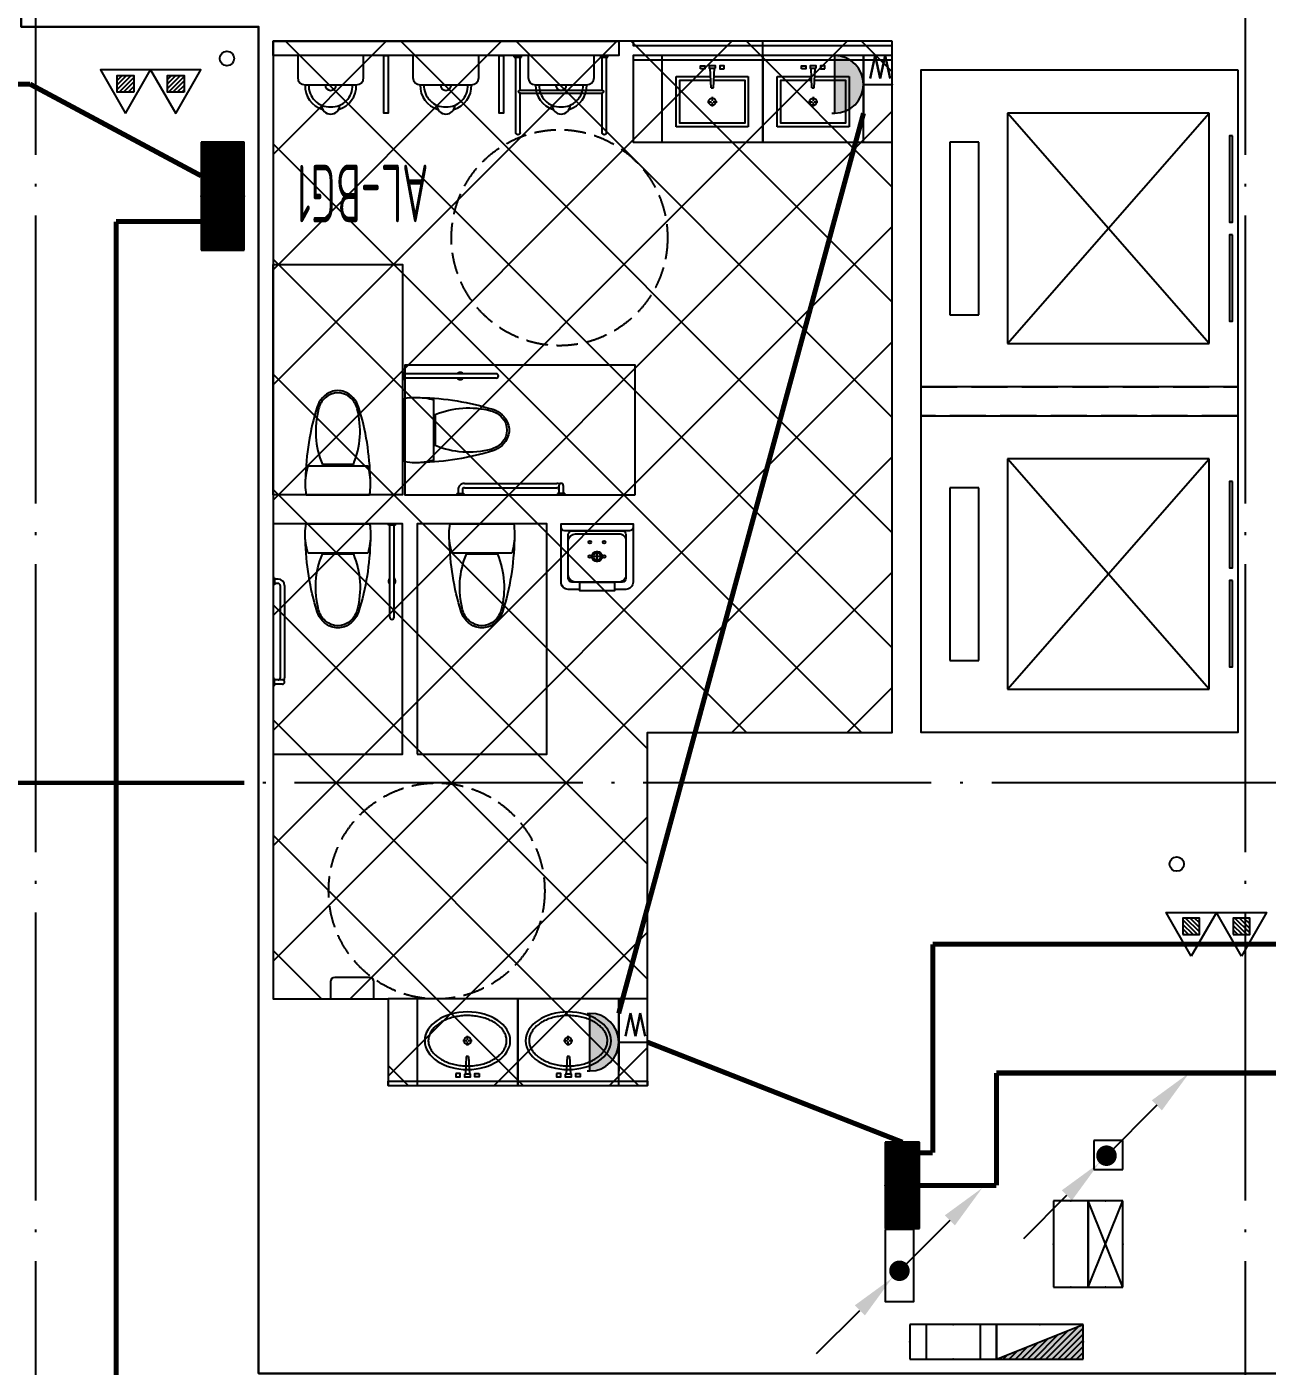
# Model space of a CAD drawing. Extents: x -292644 to 263613, y -713695 to 491457.
# Drawn here: x 120097 to 128710, y 12750 to 22050 of the extents above; entities that cross this region are included whole.
import ezdxf
from ezdxf.enums import TextEntityAlignment as Align
from ezdxf.xclip import XClip

# ---------------------------------------------------------------- set-up
doc = ezdxf.new("R2010")
doc.units = 0
doc.header["$LTSCALE"] = 1000
doc.header["$MEASUREMENT"] = 0
for name, pattern in [('104-10 轴网$0$DOTE', [2.4200000000000004, 2, -0.2, 0.02, -0.2]), ('X-104 8#10#平面_t3$0$109-34 轴网$0$L1$0$$AUDIT_BAD_LTYPE1', [0]), ('X-104 8#10#平面_t3$0$DASH', [0.35, 0.25, -0.1])]:
    doc.linetypes.add(name, pattern=pattern)
doc.layers.get('0').update_dxf_attribs({"linetype": 'CONTINUOUS'})
for name, color, linetype in [('104-10 轴网$0$A_AXIS-轴线', 36, '104-10 轴网$0$DOTE'), ('DIM-箱柜', 3, 'CONTINUOUS'), ('EQUIP-插座', 3, 'CONTINUOUS'), ('EQUIP-箱柜', 3, 'CONTINUOUS'), ('LWIRE', 4, 'CONTINUOUS'), ('WIRE-照明', 1, 'CONTINUOUS'), ('X-104 8#10#平面_t3$0$A-E_电梯', 171, 'CONTINUOUS'), ('X-104 8#10#平面_t3$0$A-I_卫-洁具', 241, 'CONTINUOUS'), ('X-104 8#10#平面_t3$0$A-O_分水线', 127, 'CONTINUOUS'), ('X-104 8#10#平面_t3$0$A-SUR_看线', 231, 'CONTINUOUS'), ('X-104 8#10#平面_t3$0$A-TECH_结构', 21, 'CONTINUOUS'), ('X-104 8#10#平面_t3$0$水-消火栓', 41, 'CONTINUOUS')]:
    doc.layers.add(name, color=color, linetype=linetype)
doc.layers.add('X-104 8#10#平面_t3$0$000套内', color=226, linetype='CONTINUOUS', lineweight=30, plot=False)
doc.layers.add('X-104 8#10#平面_t3$0$04-不打印_辅助线', color=165, linetype='CONTINUOUS', plot=False)
doc.layers.get('X-104 8#10#平面_t3$0$A-O_分水线').off()
doc.styles.add('_TCH_LABEL', font='COMPLEX', dxfattribs={"bigfont": 'GBCBIG'})
doc.styles.add('_TEL_DIM', font='SIMPLEX', dxfattribs={"width": 0.8, "height": 3.5, "bigfont": 'HZTXT'})
doc.styles.get("Standard").update_dxf_attribs({"font": 'gbenor.shx', "bigfont": 'gbcbig.shx'})

# ---------------------------------------------------------------- blocks, each defined once
blk = doc.blocks.new('104-10 轴网')
at = {"layer": '104-10 轴网$0$A_AXIS-轴线', "linetype": '104-10 轴网$0$DOTE'}
for p, q in [((128829.5977508623, 40099.99999999988), (128829.5977508621, -6500.000000000186)), ((137229.5977508624, 40099.99999999987), (137229.5977508621, -6500.000000000186)), ((168929.5977508623, 16799.99999999987), (113929.5977508621, 16799.99999999982))]:
    blk.add_line(p, q, dxfattribs=at)
blk = doc.blocks.new('X-104 8#10#平面_t3$0$meae')
for p, q in [((-215.039999999979, 0), (-243.7679999999818, 0)), ((-210, 5.039999999979045), (-210, 32.76000000000931)), ((-176.7359999999753, 0), (-204.9599999999627, 0)), ((-99.54815868195146, 8), (21.68149024352897, 14.3899337600451)), ((-99.54815868195146, -7.999999999941792), (-99.54815868195146, 8)), ((21.68149024352897, -14.3899337601033), (21.68149024352897, 14.3899337600451)), ((-210, -32.25599999999395), (-210, -5.039999999979045)), ((-99.54815868195146, -8.000000000058208), (21.68149024352897, -14.3899337601033))]:
    blk.add_line(p, q)
at = {"const_width": 0.8399999999999999}
blk.add_lwpolyline([(-209.5800000000163, -0.1400000000139698, -0.9999999999999999), (-210.4199999999837, -0.1400000000139698, -0.9999999999999999)], format="xyb", close=True, dxfattribs=at)
for points in [[(17.19145484233741, 81.35012003820157), (40, 81.35012003820157), (39.99999999994179, 51.35012003820157), (17.1914548422792, 51.35012003820157)], [(21.68149024352897, 21.35012003820157), (40, 21.35012003820157), (40, -21.35012003820157), (21.68149024352897, -21.35012003820157)], [(17.19145484233741, -81.35012003820157), (40, -81.35012003820157), (39.99999999994179, -51.35012003820157), (17.1914548422792, -51.35012003820157)]]:
    blk.add_lwpolyline(points, close=True)
blk.add_circle((-210, 0), 25.2)
blk.add_ellipse((-210, 0), major_axis=(0, -296.8388870928175), ratio=0.6737661697857759)
at = {"color": 8}
blk.add_open_spline([(-210, -271.838887092832), (-201.6286662275088, -271.838887092832), (-193.2556980797672, -270.8834744876949), (-176.5567826171755, -267.0318226981908), (-168.2292954665609, -264.1331208487391), (-151.7464247078751, -256.3412992825033), (-143.592075161112, -251.4461166422116), (-127.6688291439204, -239.6628589069005), (-119.9016611408442, -232.7743547918508), (-105.0053654383519, -217.100718463771), (-97.87740360945463, -208.3160983382841), (-84.50442564953119, -189.0367220979533), (-78.25994529254967, -178.5426552897552), (-66.86596525227651, -156.1005802754662), (-61.71665413689334, -144.1531549534993), (-52.68240508378949, -119.1104159536771), (-48.79751711455174, -106.0155586157343), (-42.41598126577446, -79.01830609660828), (-39.91934085072717, -65.11628590768669), (-36.39207964838715, -36.86706837144447), (-35.3614577781409, -22.5202054088586), (-34.79793056182098, 6.244822261855006), (-35.26502483320655, 20.66266644134885), (-37.68259151588427, 49.19399507466005), (-39.63306519814068, 63.30715293157846), (-44.95700291811954, 90.86129060061648), (-48.33046480413759, 104.3019146881416), (-56.39392556494568, 130.1611448710319), (-61.0838973345235, 142.5793309712317), (-71.62818411248736, 166.0733063118532), (-77.48238030000357, 177.1485642623738), (-90.15903716551838, 197.6798496269621), (-96.98112566315103, 207.1352148510632), (-111.3602107425686, 224.2113378457143), (-118.9163064261083, 231.8314545630128), (-134.510733252624, 245.1036245926516), (-142.547481424408, 250.7556368449004), (-158.868371842138, 260.0530890176306), (-167.1509793659789, 263.6999722997425), (-183.7976203592261, 269.0257272459567), (-192.162095878215, 270.7072330619558), (-208.8995512870024, 272.153067119536), (-217.2755150526064, 271.9185741905239), (-234.0031495776493, 269.526916392555), (-242.3573442720808, 267.3679324407713), (-258.9526960913208, 261.0731867576833), (-267.1936322519905, 256.9349128940958), (-283.3781850557425, 246.65468100406), (-291.3201072766096, 240.5117016318836), (-306.6623222918133, 226.2813428560039), (-314.0611830068519, 218.1942343084957), (-328.0653621423407, 200.2301868745126), (-334.6699371464783, 190.353927289194), (-346.859358667396, 169.044026111078), (-352.4439172392595, 157.6110181525), (-362.4072642970132, 133.476927122334), (-366.7859668953461, 120.7763437553076), (-374.1964356524404, 94.43610308453208), (-377.2281845823745, 80.79684587812517), (-381.8495765395346, 52.93462008907227), (-383.4392193020904, 38.71199739631265), (-385.1273327118251, 10.0537408667733), (-385.225804392132, -4.381569712015335), (-383.9285565786413, -33.08909023553133), (-382.5328362500295, -47.36097819061251), (-378.2902226594742, -75.36972922243876), (-375.4433290168527, -89.10625087702647), (-368.3874579074909, -115.6863969620317), (-364.1784936326439, -128.529630749661), (-354.5335200406262, -152.9902308470919), (-349.097582319926, -164.6071133053629), (-337.1786070214584, -186.3198765731067), (-330.6958189697471, -196.415140855941), (-316.9037533847149, -214.843760280055), (-309.5951420506462, -223.1764269854757), (-294.4000191528467, -237.9131964488188), (-286.5148495539906, -244.3169298697612), (-270.41386736813, -255.1213227973203), (-262.1997869724291, -259.5227866767091), (-245.6385630253353, -266.3373192788567), (-237.2919559226721, -268.7527736420161), (-222.6272707111784, -271.2949484957498), (-216.3134306632564, -271.838887092832), (-210, -271.838887092832)], degree=3, knots=[0, 0, 0, 0, 0.1541728099079682, 0.1541728099079682, 0.3083456198159364, 0.3083456198159364, 0.4625184297239047, 0.4625184297239047, 0.6166912396318729, 0.6166912396318729, 0.7708640495398411, 0.7708640495398411, 0.9250368594478093, 0.9250368594478093, 1.079209669355778, 1.079209669355778, 1.233382479263746, 1.233382479263746, 1.387555289171714, 1.387555289171714, 1.541728099079682, 1.541728099079682, 1.69590090898765, 1.69590090898765, 1.850073718895619, 1.850073718895619, 2.004246528803587, 2.004246528803587, 2.158419338711555, 2.158419338711555, 2.312592148619523, 2.312592148619523, 2.466764958527492, 2.466764958527492, 2.62093776843546, 2.62093776843546, 2.775110578343428, 2.775110578343428, 2.929283388251396, 2.929283388251396, 3.083456198159364, 3.083456198159364, 3.237629008067333, 3.237629008067333, 3.391801817975301, 3.391801817975301, 3.545974627883269, 3.545974627883269, 3.700147437791237, 3.700147437791237, 3.854320247699206, 3.854320247699206, 4.008493057607174, 4.008493057607174, 4.162665867515142, 4.162665867515142, 4.31683867742311, 4.31683867742311, 4.471011487331078, 4.471011487331078, 4.625184297239047, 4.625184297239047, 4.779357107147015, 4.779357107147015, 4.933529917054983, 4.933529917054983, 5.087702726962951, 5.087702726962951, 5.24187553687092, 5.24187553687092, 5.396048346778888, 5.396048346778888, 5.550221156686856, 5.550221156686856, 5.704393966594824, 5.704393966594824, 5.858566776502792, 5.858566776502792, 6.012739586410761, 6.012739586410761, 6.166912396318729, 6.166912396318729, 6.283185307179586, 6.283185307179586, 6.283185307179586, 6.283185307179586], dxfattribs=at)
at = {"layer": 'X-104 8#10#平面_t3$0$04-不打印_辅助线'}
blk.add_lwpolyline([(-499.9999999998836, -349.9999999999418), (-499.9999999998836, 350.0000000000582), (100.0000000001164, 350.0000000000582), (100.0000000001164, -349.9999999999418)], close=True, dxfattribs=at)
blk = doc.blocks.new('X-104 8#10#平面_t3$0$A-toilet-F2$0$A-toilet-F3$0$$plan$00000388')
for p, q in [((-202.5, -209.53125), (-202.5, 209.53125)), ((0, -220.78125), (0, 220.78125)), ((-211.7636100000016, 107.6506163835302), (-211.7636100000016, -107.6506388835276))]:
    blk.add_line(p, q)
blk.add_lwpolyline([(-202.4999999999999, -209.5312499999999), (-151.5815775000015, -220.9312574999972), (-102.2263650000007, -226.3893074999992), (-50.17650749999908, -226.3893074999992), (8.526512829121202e-14, -220.7812499999999)])
for centre, radius, start, end in [((-70.50223739520334, -1596.893304158019), 1822.905267548176, 91.22236801686525, 107.2477400730136), ((-76.17188249999913, -236.25), 463.3354349999999, 97.73994600000086, 105.8219819999994), ((-76.17188249999913, -236.25), 463.3354349999999, 80.5376779999934, 97.73994600000086), ((-562.4982811024126, -12.18639293920603), 163.5812782416205, 107.2477400730136, 159.5476091936029), ((-555.5449209055997, -23.26485846064998), 162.7261878014058, 104.7785650587778, 136.8542646013629), ((-443.4417002224786, -448.2021481943076), 602.2018211347165, 67.37374387746667, 104.7785650587778), ((-595.175017904075, 0), 128.7061108459815, 159.5476091936029, 200.4523908063857), ((-580.3665348804823, -1.124999869261956e-05), 128.7061108459815, 136.8542646013629, 223.1457353986371), ((-562.4982811024126, 12.18639293920603), 163.5812782416205, 200.4523908063857, 252.7522599269864), ((-555.5449209055997, 23.26483596065259), 162.7261878014058, 223.1457353986371, 255.2214349412222), ((-70.50223739520334, 1596.893304158019), 1822.905267548176, 252.7522599269864, 268.7776319831348), ((-443.4417002224786, 448.2021256943101), 602.2018211347165, 255.2214349412222, 292.6262561225334)]:
    blk.add_arc(centre, radius, start, end)
blk = doc.blocks.new('X-104 8#10#平面_t3$0$hgfasg')
at = {"layer": 'X-104 8#10#平面_t3$0$04-不打印_辅助线'}
blk.add_lwpolyline([(-450, 1599.999999999709), (450, 1599.999999999651), (450, -3.492459654808044e-10), (-450, -2.91038304567337e-10)], close=True, dxfattribs=at)
at = {"rotation": 270}
blk.add_blockref('X-104 8#10#平面_t3$0$A-toilet-F2$0$A-toilet-F3$0$$plan$00000388', (0, 0), dxfattribs=at)
blk = doc.blocks.new('X-104 8#10#平面_t3$0$残疾人扶手1')
for p, q in [((-700, -9.99999475479126), (-700.0000001192093, 5.424022674560547e-06)), ((-1.788139343261719e-07, -10), (0, 0)), ((-750.0000001192093, -9.999994456768036), (-750, -1.549720764160156e-06)), ((-750.0000001192093, -9.999994456768036), (-700, -9.99999475479126)), ((-740, -65.00071978569031), (-740.0000000596046, -9.99999463558197)), ((-710.0000001192093, -65.00164842605591), (-710.0000000596046, -9.999994695186615)), ((-54.99999988079071, -50.00000697374344), (-695.0000002384186, -49.99999493360519)), ((-54.99999988079071, -80.00000703334808), (-695.0000002384186, -79.9999949336052)), ((-50, -9.999999940395355), (-50, -1.192092895507812e-07)), ((-1.788139343261719e-07, -10), (-50, -9.999999940395355)), ((-40.00000005960464, -35.00000029802322), (-40, -10.00000005960464)), ((-10.00000005960464, -35.00000041723251), (-10, -10.00000005960464))]:
    blk.add_line(p, q)
for centre, radius, start, end in [((-725, -64.9999949336052), 14.99999998312334, 180, 0), ((-695, -34.99999493360519), 45.00000000000363, 244.4712198360607, 270), ((-695, -34.99999493360519), 15, 180, 270), ((-55, -35.00000023841858), 15, 270, 0), ((-55, -35.00000023841858), 45.00000000000363, 270, 0)]:
    blk.add_arc(centre, radius, start, end)
blk = doc.blocks.new('X-104 8#10#平面_t3$0$残疾人扶手2')
for p, q in [((-10.00000113248825, -49.99999988079071), (-10.00000011920929, 3.576278686523438e-07)), ((-10.00000011920929, 3.576278686523438e-07), (-5.960464477539062e-08, 0)), ((-650.0016621351242, -9.999985933303833), (-10.00000029802322, -9.999999582767487)), ((-650.0007342100143, -39.99998587369919), (-10.00000101327896, -39.99999994039536)), ((-10.00000113248825, -49.99999988079071), (-8.046627044677734e-06, -49.99999994039536))]:
    blk.add_line(p, q)
for centre, radius, start, end in [((-400.0000005364418, -24.99999982118607, -9.52677845565972e-09), 25, 36.86992769834287, 143.1300702524336), ((-650.0000090003014, -24.99998587369919), 14.99999998312334, 90, 270), ((-400.0000005364418, -24.99999982118607, -9.52677845565972e-09), 25, 216.8698662268071, 323.1301310407838)]:
    blk.add_arc(centre, radius, start, end)
blk = doc.blocks.new('X-104 8#10#平面_t3$0$A$C4F1F6034')
at = {"ltscale": 0.1}
for name, p in [('X-104 8#10#平面_t3$0$残疾人扶手1', (-374.9999998723215, 450.0000001171138)), ('X-104 8#10#平面_t3$0$残疾人扶手2', (6.772461347281933e-08, -350.5000000270084))]:
    blk.add_blockref(name, p, dxfattribs=at)
blk = doc.blocks.new('X-104 8#10#平面_t3$0$hgfd')
at = {"color": 8}
for p, q in [((-38.49999971458601, 228.000000048185), (38.50000028541399, 227.9999999518077)), ((3.335953806526959e-07, 266.5000000000036), (2.372253220528364e-07, 189.5000000000036))]:
    blk.add_line(p, q, dxfattribs=at)
for points in [[(250, -3.504792402964085e-07), (-249.9999999999927, 3.504792402964085e-07), (-249.9999994917889, 406.0000003504792, -0.4142135623732199), (-199.9999994292011, 456.0000002878987), (-119.9999994292084, 456.0000001877597), (-119.9999994166865, 466.000000187767), (120.0000005833208, 465.9999998122548), (120.0000005708062, 455.9999998122548), (200.000000570777, 455.9999997121158, -0.414213562372991), (250.0000005081893, 405.9999996495353)], [(175.000000062566, 49.99999974339516), (-174.9999999374049, 50.00000025659756, -0.4142135623730927), (-199.9999999061183, 75.00000028789145), (-199.9999995230974, 381.0000002878987, -0.414213562373095), (-174.9999994917962, 406.0000002565976), (175.0000005082111, 405.9999997434024, -0.4142135623731322), (200.0000004769245, 380.9999997121085), (200.0000000938744, 74.99999971210127, -0.4142135623730573)], [(250, -3.504792402964085e-07), (-249.9999999999927, 3.504792402964085e-07), (-249.9999999686988, 25.00000035048652, -0.4142135623730971), (-224.9999999373977, 50.00000031918535), (225.0000000625878, 49.99999968082193, -0.4142135623730932), (250.0000000313012, 24.99999964952804)]]:
    blk.add_lwpolyline(points, format="xyb", close=True)
blk.add_lwpolyline([(120.0000005082184, 405.9999998122476), (-119.9999994917889, 406.0000001877524), (-119.9999994166865, 466.000000187767), (120.0000005833208, 465.9999998122548)], close=True)
blk.add_lwpolyline([(120.0000005708062, 455.9999998122548), (200.000000570777, 455.9999997121158, -0.414213562373095), (250.0000005081893, 405.9999996495353), (250, -3.504792402964085e-07), (-249.9999999999927, 3.504792402964085e-07), (-249.9999994917889, 406.0000003504792, -0.4142135623730929), (-199.9999994292011, 456.0000002878987), (-119.9999994292084, 456.0000001877597)], format="xyb")
blk.add_lwpolyline([(150.0000000876389, 69.99999977469633), (-149.9999999123756, 70.00000022531094, -0.4142135623730976), (-199.9999998497879, 120.0000002878915), (-199.9999995543913, 356.0000002878842, -0.414213562373095), (-149.9999994918035, 406.0000002253037), (150.0000005081965, 405.9999997746963, -0.414213562373095), (200.0000004456087, 355.9999997121085), (200.0000001502194, 119.9999997121231, -0.4142135623731096)], format="xyb", close=True, dxfattribs=at)
for centre, radius in [((-49.99999971457146, 228.0000000625914), 10), ((2.854139893315732e-07, 228.0000000000036), 35), ((50.00000028542127, 227.9999999374159), 10), ((-49.99999983975431, 128.0000000625841), 10), ((50.00000016025297, 127.9999999374159), 10)]:
    blk.add_circle(centre, radius)
blk.add_circle((2.854139893315732e-07, 228.0000000000036), 25, dxfattribs=at)
blk = doc.blocks.new('X-104 8#10#平面_t3$0$104-8910 核心筒$0$fraehtj')
for p, q in [((-535.0016601383686, 315.0000140368938), (-9.999998301267624, 315.0000003874302)), ((-535.0007322132587, 285.0000140964985), (-260.0000060498787, 285.0000067282235)), ((-260.0000060498714, -284.9999931128441), (-260.0000060498714, 285.0000067282235)), ((-240.0000060498714, -284.9999936328259), (-240.0000060498642, 285.0000061923529)), ((-240.0000060498642, 285.0000061923492), (-9.999999016523361, 285.0000000298023)), ((-9.99999913573265, 275.000000089407), (-9.99999812245369, 325.0000003278255)), ((-9.99999812245369, 325.0000003278255), (1.937150955200195e-06, 324.9999999701977)), ((-9.99999913573265, 275.000000089407), (-6.049871444702148e-06, 275.0000000298023)), ((-9.99999913573265, -324.999999910593), (-9.99999812245369, -274.9999996721745)), ((-9.99999812245369, -274.9999996721745), (1.937150955200195e-06, -275.0000000298023)), ((-535.0016601383686, -284.9999859631062), (-260.0000060498787, -284.9999931128441)), ((-535.0007322132587, -314.9999859035015), (-9.999999016523361, -314.9999999701977)), ((-240.0000060498642, -284.9999936328222), (-9.999998301267624, -284.9999996125698)), ((-9.99999913573265, -324.999999910593), (-6.049871444702148e-06, -324.9999999701977))]:
    blk.add_line(p, q)
for centre, radius, start, end in [((-535.0000070035458, 300.0000140964985), 14.99999998312334, 90, 270), ((-250.0000060498714, 285.0000067282235), 10.00000000000729, 359.9999969296666, 180), ((-535.0000070035458, -299.9999859035015), 14.99999998312334, 90, 270), ((-250.0000060498714, -284.9999931128405), 10.00000000000729, 180, 3.070333449532706e-06)]:
    blk.add_arc(centre, radius, start, end)
blk = doc.blocks.new('X-104 8#10#平面_t3$0$fdhggh')
at = {"layer": 'X-104 8#10#平面_t3$0$04-不打印_辅助线', "linetype": 'X-104 8#10#平面_t3$0$109-34 轴网$0$L1$0$$AUDIT_BAD_LTYPE1'}
h = blk.add_hatch(dxfattribs=at)
h.set_pattern_fill('多孔材料', color=256, scale=200)
h.set_pattern_definition([(45, (-111356.9507218327, 2.91038304567337e-10), (-400.0004066222933, 400.0004066222933), []), (135, (-111356.9507218327, 2.91038304567337e-10), (-400.0004066222933, -400.0004066222933), [])])
h.paths.add_polyline_path([(14350.00002345038, 21949.99836163723), (10050.00002342847, 21949.99836163723), (10050.0000234285, 15299.99836163733), (10850.00002341266, 15299.99836163734), (10850.00002341272, 14699.99836163229), (12650.00002341619, 14699.99836163217), (12650.00002341621, 17149.9983834739), (14350.0000234468, 17149.99838347103)])
blk.add_lwpolyline([(14350.00002345038, 21949.99836163723), (10050.00002342847, 21949.99836163723), (10050.0000234285, 15299.99836163733), (10850.00002341266, 15299.99836163734), (10850.00002341272, 14699.99836163229), (12650.00002341619, 14699.99836163217), (12650.00002341621, 17149.9983834739), (14350.0000234468, 17149.99838347103), (14350.00002345035, 21949.99836163728)], close=True, dxfattribs=at)
blk = doc.blocks.new('A-电梯2222')
for p, q in [((-599.9999999888532, 1800.000000028485), (-599.9999999888532, 2000.000000028485)), ((-599.9999999888532, 2000.000000028485), (599.999999990192, 2000.000000027969)), ((599.999999990192, 2000.000000027969), (599.999999990192, 1800.000000028027)), ((599.999999990192, 1800.000000028027), (-599.9999999888532, 1800.000000028485)), ((-800.0000000021246, 200.0000000191649), (-800.0000000016589, 1600.000000013759)), ((-800.0000000016589, 1600.000000013759), (800.0000000027649, 1600.000000013068)), ((800.0000000027649, 1600.000000013068), (-800.0000000021246, 200.0000000191649)), ((800.0000000021828, 200.0000000184664), (-800.0000000016589, 1600.000000013759)), ((800.0000000027649, 1600.000000013068), (800.0000000021828, 200.0000000184664)), ((800.0000000021828, 200.0000000184664), (-800.0000000021246, 200.0000000191649))]:
    blk.add_line(p, q)
for points in [[(-1100, 0), (1100, 0), (1100, 2200.000000000007), (-1100, 2200.000000000007)], [(-643.3333333326736, 38.08112883746799), (-643.3333333326736, 58.97966308711329), (-43.33333333267365, 58.97966308711329), (-43.33333333267365, 38.08112883746799)], [(43.33333333273185, 38.0811288371915), (43.33333333273185, 58.97966308683681), (643.3333333327319, 58.97966308683681), (643.3333333327319, 38.0811288371915)]]:
    blk.add_lwpolyline(points, close=True)
blk = doc.blocks.new('X-104 8#10#平面_t3$0$jhat')
for p, q in [((-395, -250.0000000000582), (-395, 249.9999999999418)), ((-395, 249.9999999999418), (-44.99999999994179, 249.9999999999418)), ((-44.99999999994179, 249.9999999999418), (-44.99999999994179, 11.73657725605881)), ((-219.9999999999418, 32.25599999987753), (-219.9999999999418, 5.03999999986263)), ((-124.8214514199644, 8.000000000058208), (11.68149024352897, 14.3899337601033)), ((-124.8214514199644, 7.999999999941792), (-124.8214514199644, -8.000000000058208)), ((11.68149024352897, 14.3899337601033), (11.68149024352897, -14.3899337601033)), ((-225.0399999999208, -1.164153218269348e-10), (-253.7679999999236, -1.164153218269348e-10)), ((-219.9999999999418, -5.040000000095461), (-219.9999999999418, -32.76000000012573)), ((-186.7359999999171, -1.164153218269348e-10), (-214.9599999999045, -1.164153218269348e-10)), ((-124.8214514199644, -8.000000000058208), (11.68149024352897, -14.3899337601033)), ((-44.99999999994179, -12.38077738613356), (-44.99999999994179, -250.0000000000582)), ((-44.99999999994179, -250.0000000000582), (-395, -250.0000000000582))]:
    blk.add_line(p, q)
at = {"color": 8}
blk.add_lwpolyline([(-69.99999999994179, -11.06304409715813), (-69.99999999994179, -225.0000000000582), (-370, -225.0000000000582), (-370, 224.9999999999418), (-69.99999999994179, 224.9999999999418), (-69.99999999994179, 10.56628493819153)], dxfattribs=at)
at = {"ltscale": 1000, "const_width": 0.8399999999999999}
blk.add_lwpolyline([(-219.5799999999581, 0.1399999998975545, 0.9999999999999999), (-220.4199999999255, 0.1399999998975545, 0.9999999999999999)], format="xyb", close=True, dxfattribs=at)
for points in [[(7.191454842337407, 81.35012003820157), (30, 81.35012003820157), (30, 51.35012003820157), (7.191454842337407, 51.35012003820157)], [(11.68149024352897, -21.35012003820157), (30, -21.35012003820157), (30, 21.35012003820157), (11.68149024352897, 21.35012003820157)], [(7.191454842337407, -81.35012003820157), (30, -81.35012003820157), (30, -51.35012003820157), (7.191454842337407, -51.35012003820157)]]:
    blk.add_lwpolyline(points, close=True)
blk.add_circle((-219.9999999999418, -1.164153218269348e-10), 25.2)
at = {"layer": 'X-104 8#10#平面_t3$0$04-不打印_辅助线'}
blk.add_lwpolyline([(100.0000000001164, -350), (100.0000000000582, 350), (-499.9999999999418, 350), (-499.9999999998836, -350)], close=True, dxfattribs=at)
blk = doc.blocks.new('X-104 8#10#平面_t3$0$A-toilet-F2$0$A-toilet-F3$0$xb')
for p, q in [((177.7999999998137, 203.2000000000698), (-177.7999999993481, 203.1999999994878)), ((-228.5999999991618, 152.3999999994412), (-228.6000000010245, 9.313225746154785e-10)), ((228.6000000010245, -9.313225746154785e-10), (228.6000000005588, 152.3999999997905)), ((-228.6000000010245, 9.313225746154785e-10), (228.6000000010245, -9.313225746154785e-10))]:
    blk.add_line(p, q)
for centre, radius, start, end in [((-6.349999998696148, 209.549999998766), 171.56755229355, 106.6068803142738, 182.1210963969083), ((9.313225746154785e-10, 342.8999999993248), 63.50000000000001, 1.07073087239469, 178.9292691276053), ((6.350000001490116, 209.549999998766), 171.56755229355, 357.8789036030917, 73.39311968572625), ((-6.349999998696148, 209.549999998766), 146.16755229355, 87.87890362284142, 182.1210963969083), ((6.350000001490116, 209.549999998766), 146.16755229355, 357.8789036030917, 92.12109637715858), ((-177.7999999993481, 152.3999999992084), 50.8, 90, 180), ((1.396983861923218e-09, 203.1999999987893), 38.1, 0, 180), ((177.8000000002794, 152.3999999997905), 50.8, 0, 90)]:
    blk.add_arc(centre, radius, start, end)
blk = doc.blocks.new('X-104 8#10#平面_t3$0$8#核心筒')
at = {"layer": 'X-104 8#10#平面_t3$0$A-I_卫-洁具', "ltscale": 0.1}
for points in [[(10819.99873398323, 21849.99836163709), (10849.99873398323, 21849.99836163709), (10849.99873398323, 21449.99836163709), (10819.99873398323, 21449.99836163709)], [(11619.99873398323, 21849.99836163709), (11649.99873398323, 21849.99836163709), (11649.99873398323, 21449.99836163709), (11619.99873398323, 21449.99836163709)], [(14350.0000234468, 21849.99836163723), (12550.0000234468, 21849.99836163723), (12550.0000234468, 21249.99836163723), (14350.0000234468, 21249.99836163723)]]:
    blk.add_lwpolyline(points, close=True, dxfattribs=at)
blk.add_lwpolyline([(12550.0000234468, 21849.99836163723), (12550.0000234468, 21819.99836163723), (14350.00002344692, 21819.99836163712), (14350.00002345035, 21849.99836163729)], dxfattribs=at)
at = {"layer": 'X-104 8#10#平面_t3$0$A-TECH_结构', "linetype": 'X-104 8#10#平面_t3$0$DASH'}
blk.add_lwpolyline([(14550.00002344679, 19549.99838346642), (16750.00002344628, 19549.99838346642), (16750.00002344628, 19349.99836162853), (14550.00002344679, 19349.99836162853)], close=True, dxfattribs=at)
at = {"layer": 'X-104 8#10#平面_t3$0$A-E_电梯', "xscale": -1, "rotation": 90}
for p in [(16750.0000234468, 20649.99838346642), (16750.0000234468, 18249.99838346642)]:
    blk.add_blockref('A-电梯2222', p, dxfattribs=at)
at = {"layer": 'X-104 8#10#平面_t3$0$A-I_卫-洁具', "ltscale": 0.1}
for name, p, rotation in [('X-104 8#10#平面_t3$0$A-toilet-F2$0$A-toilet-F3$0$xb', (10450.00002342847, 21849.99836163712), 180), ('X-104 8#10#平面_t3$0$A-toilet-F2$0$A-toilet-F3$0$xb', (11250.00002342847, 21849.99836163712), 180), ('X-104 8#10#平面_t3$0$A-toilet-F2$0$A-toilet-F3$0$xb', (12050.00002342847, 21849.99836163712), 180), ('X-104 8#10#平面_t3$0$jhat', (13100.0000234468, 21749.99836163723), 90), ('X-104 8#10#平面_t3$0$jhat', (13800.0000234468, 21749.99836163723), 90)]:
    blk.add_blockref(name, p, dxfattribs=dict(at, rotation=rotation))
blk = doc.blocks.new('X-104 8#10#平面_t3$0$$TWTSYS$00000546')
h = blk.add_hatch()
h.set_pattern_fill('ANSI31', color=256, scale=200, style=0)
h.set_pattern_definition([(45, (-38543.80223862439, -6670.830405693208), (-17.67766952966369, 17.67766952966369), [])])
h.paths.add_polyline_path([(-64.92232553117356, 173.7449990885525), (64.922325531159, 173.7449990885525), (64.922325531159, 43.90034802621994), (-64.92232553117356, 43.90034802621994)])
for points in [[(0, 343.6163707387423), (-198.3870041439732, 0), (198.3870041439732, 0)], [(-64.92232553117356, 173.7449990885525), (64.922325531159, 173.7449990885525), (64.922325531159, 43.90034802621994), (-64.92232553117356, 43.90034802621994)]]:
    blk.add_lwpolyline(points, close=True)
blk = doc.blocks.new('X-104 8#10#平面_t3$0$A$C46662BA1')
at = {"layer": 'X-104 8#10#平面_t3$0$水-消火栓'}
for centre in [(121486.9507452612, 21830.02257808505, 3000), (128082.2816785444, 16236.97543888755)]:
    blk.add_circle(centre, 50, dxfattribs=at)
at = {"layer": 'X-104 8#10#平面_t3$0$水-消火栓', "yscale": 0.88, "zscale": 0.88}
for p, xscale, rotation in [((120782.3701816142, 21749.99836163752), 0.88, 179.9999999999992), ((121131.5313089076, 21749.99836163752), 0.88, 179.9999999999992), ((128182.3701816005, 15899.99836162975), -0.88, 179.9999999999998), ((128531.5313088939, 15899.99836162975), -0.88, 179.9999999999998)]:
    blk.add_blockref('X-104 8#10#平面_t3$0$$TWTSYS$00000546', p, dxfattribs=dict(at, xscale=xscale, rotation=rotation))
blk = doc.blocks.new('X-104 8#10#平面_t3')
at = {"layer": 'X-104 8#10#平面_t3$0$000套内'}
blk.add_lwpolyline([(125726.9507218329, -2550.001630473969), (109206.9507218301, -2550.001630480692), (109206.95072183, 27749.9983695226), (120056.9507218314, 27749.99836952283), (120056.9507218314, 24849.99838346642), (120056.9507218296, 24849.99836163686), (120056.9507218296, 22049.9983616368), (121706.9507452612, 22049.9983616368), (121706.9507452612, 12699.99836202219), (128806.9507452469, 12699.99836202219), (128806.9507452467, 14600.49239982531), (131106.95099742, 14600.49239982531), (131106.9507249382, -2550.001630480692), (128556.9507218354, -2550.00163048043), (128556.9507218354, -100.0016165329434), (125756.9507218354, -100.0016165183042), (125756.9507218354, -2550.001630474057)], dxfattribs=at)
at = {"layer": 'X-104 8#10#平面_t3$0$A-I_卫-洁具', "ltscale": 0.1}
for p, q in [((125206.9507452795, 21349.99836163776), (125206.9507452795, 21949.99836163729)), ((123506.9513313579, 14699.99836163234), (123506.9513313579, 15299.99836163188))]:
    blk.add_line(p, q, dxfattribs=at)
for points in [[(124306.9507452795, 21949.9983616368), (124306.9507452795, 21919.9983616368), (126106.9507452796, 21919.99836163668), (126106.9507452831, 21949.99836163683)], [(122606.9507452453, 14699.998361632), (122606.9507452453, 14729.998361632), (124406.9507452454, 14729.99836163211), (124406.9507452489, 14699.99836163197)]]:
    blk.add_lwpolyline(points, dxfattribs=at)
blk.add_lwpolyline([(122476.9479571623, 15449.99836163718), (122236.9479571623, 15449.99836163718, 0.414213562373095), (122206.9479571623, 15419.99836163718), (122206.9479571623, 15299.99836163706), (122506.9479571623, 15299.99836163706), (122506.9479571623, 15419.99836163718, 0.414213562373095)], format="xyb", close=True, dxfattribs=at)
blk.add_lwpolyline([(124406.9507452453, 15299.99836163188), (122606.9507452453, 15299.99836163188), (122606.9507452453, 14699.99836163188), (124406.9507452453, 14699.99836163188)], close=True, dxfattribs=at)
at = {"layer": 'X-104 8#10#平面_t3$0$A-I_卫-洁具', "linetype": 'X-104 8#10#平面_t3$0$DASH', "ltscale": 0.6}
for centre in [(123795.9195279888, 20585.7978670545), (122943.092118657, 16049.99836163188)]:
    blk.add_circle(centre, 750, dxfattribs=at)
at = {"layer": 'X-104 8#10#平面_t3$0$A-SUR_看线', "linetype": 'X-104 8#10#平面_t3$0$109-34 轴网$0$L1$0$$AUDIT_BAD_LTYPE1'}
blk.add_lwpolyline([(121806.9507452612, 21949.99836163694), (124206.9507452796, 21949.99836163694), (124206.9507452796, 21849.99836357412), (121806.9507452612, 21849.99836357412)], close=True, dxfattribs=at)
at = {"layer": 'X-104 8#10#平面_t3$0$A-SUR_看线', "linetype": 'X-104 8#10#平面_t3$0$DASH', "ltscale": 2, "const_width": 30}
blk.add_lwpolyline([(121606.9507452612, 16799.99999999985), (109356.950721833, 16799.99999999985)], dxfattribs=at)
at = {"linetype": 'X-104 8#10#平面_t3$0$109-34 轴网$0$L1$0$$AUDIT_BAD_LTYPE1'}
blk.add_blockref('X-104 8#10#平面_t3$0$fdhggh', (111756.9507218327, -2.91038304567337e-10), dxfattribs=at)
ref = blk.add_blockref('104-10 轴网', (-8672.647029029395, 2.91038304567337e-11), dxfattribs=at)
XClip(ref).set_block_clipping_path([(104379.59775086239, -11899.999999999955), (178479.5977508624, 45500.000000000044)])
blk.add_blockref('X-104 8#10#平面_t3$0$8#核心筒', (111756.9507218327, -1.455191522836685e-10))
at = {"layer": 'X-104 8#10#平面_t3$0$A-I_卫-洁具', "ltscale": 0.1, "xscale": -1}
for name, p, rotation in [('X-104 8#10#平面_t3$0$104-8910 核心筒$0$fraehtj', (123806.9507452608, 21849.99836163697), 270), ('X-104 8#10#平面_t3$0$hgfasg', (122721.9507452612, 19249.99836161977), 270), ('X-104 8#10#平面_t3$0$hgfasg', (122256.9507452612, 18599.9983616306), 180), ('X-104 8#10#平面_t3$0$hgfasg', (123256.9507452612, 18599.99836163034), 180), ('X-104 8#10#平面_t3$0$meae', (123156.9507452454, 14799.99836163188), 90), ('X-104 8#10#平面_t3$0$meae', (123856.9507452454, 14799.99836163165), 90)]:
    blk.add_blockref(name, p, dxfattribs=dict(at, rotation=rotation))
at = {"layer": 'X-104 8#10#平面_t3$0$A-I_卫-洁具', "ltscale": 0.1}
blk.add_blockref('X-104 8#10#平面_t3$0$hgfasg', (122256.9507452612, 18799.99836163118), dxfattribs=at)
for name, p, rotation in [('X-104 8#10#平面_t3$0$A$C4F1F6034', (122706.9507452612, 19249.99836173686), 180), ('X-104 8#10#平面_t3$0$A$C4F1F6034', (122256.9507453783, 18599.99836163089), 90), ('X-104 8#10#平面_t3$0$hgfd', (124056.950745249, 18599.99836198136), 180)]:
    blk.add_blockref(name, p, dxfattribs=dict(at, rotation=rotation))
at = {"layer": 'X-104 8#10#平面_t3$0$A-O_分水线', "linetype": 'X-104 8#10#平面_t3$0$109-34 轴网$0$L1$0$$AUDIT_BAD_LTYPE1'}
blk.add_blockref('X-104 8#10#平面_t3$0$A$C46662BA1', (0, -2.91038304567337e-11), dxfattribs=at)
blk = doc.blocks.new('$equip$00001424')
for p, q in [((-0.75, 0), (0.75, 0.5999999999985448)), ((-0.75, 0.5999999999985448), (0.75, 0)), ((0.75, 0.5999999999985448), (-0.75, 0.5999999999985448)), ((-0.75, 0.5999999999985448), (-0.75, 0)), ((0.75, 0), (0.75, 0.5999999999985448)), ((-0.75, 0), (0.75, 0))]:
    blk.add_line(p, q)
for p in [(0, 0.5999999999985448), (-0.75, 0.2999999999992724), (0.75, 0.2999999999992724), (0, 0)]:
    blk.add_point(p)
at = {"style": '_TCH_LABEL', "flags": 9}
blk.add_attdef('A', (0, 0), '', height=2e-05, dxfattribs=at)
blk = doc.blocks.new('$equip$00001413')
for p, q in [((0.75, 0.5999999999985448), (-0.75, 0.5999999999985448)), ((-0.75, 0.5999999999985448), (-0.75, 0)), ((0.75, 0), (0.75, 0.5999999999985448)), ((-0.75, 0), (0.75, 0))]:
    blk.add_line(p, q)
for p in [(0, 0.5999999999985448), (-0.75, 0.2999999999992724), (0.75, 0.2999999999992724), (0, 0)]:
    blk.add_point(p)
at = {"style": '_TCH_LABEL', "flags": 9}
blk.add_attdef('A', (0, 0), '', height=2e-05, dxfattribs=at)
blk = doc.blocks.new('$TelecSys$00000081')
for p, q in [((0.1041666666678793, 0.1041666666660603), (0.1041666666678793, 0.1041666666660603)), ((-0.1041666666678793, -0.1041666666660603), (-0.1041666666678793, -0.1041666666660603)), ((-1.150000000001455, -1.149999999999636), (-0.5499999999992724, -0.5499999999992724))]:
    blk.add_line(p, q)
at = {"const_width": 0.1425}
blk.add_lwpolyline([(0.07125000000087311, 0, 1), (-0.07125000000087311, 0, 1)], format="xyb", close=True, dxfattribs=at)
blk.add_solid([(-0.6199999999989814, -0.4799999999995634), (-0.4799999999995634, -0.6200000000008004), (-0.09999999999854481, -0.1000000000003638)])
at = {"width": 0.8, "flags": 9}
blk.add_attdef('A', (0, 0), '', height=2e-05, rotation=180, dxfattribs=at)
blk = doc.blocks.new('$TelecSys$00000079')
for p, q in [((0.7000000000007276, 0.7000000000007276), (0, 0)), ((0.1041666666678793, 0.1041666666660603), (0.1041666666678793, 0.1041666666660603)), ((-0.1041666666678793, -0.1041666666660603), (-0.1041666666678793, -0.1041666666660603))]:
    blk.add_line(p, q)
at = {"const_width": 0.1425}
blk.add_lwpolyline([(-0.07125000000087311, 0, 1), (0.07125000000087311, 0, 1)], format="xyb", close=True, dxfattribs=at)
blk.add_solid([(0.6300000000010186, 0.7700000000004366), (0.7700000000004366, 0.6299999999991996), (1.150000000001455, 1.149999999999636)])
at = {"width": 0.8, "flags": 9}
blk.add_attdef('A', (0, 0), '', height=2e-05, dxfattribs=at)
blk = doc.blocks.new('*X9')
at = {"color": 0}
for p, q in [((-250, 32.84271247461896), (-82.84271247461896, 200)), ((-250, 68.19805153394634), (-118.1980515339463, 200)), ((-250, 103.5533905932737), (-153.5533905932737, 200)), ((-250, 138.9087296526011), (-188.9087296526011, 200)), ((-250, 174.2640687119285), (-224.2640687119285, 200)), ((-247.4873734152916, 0), (-47.48737341529158, 200)), ((-212.1320343559642, 0), (-12.13203435596424, 200)), ((-176.7766952966369, 0), (23.22330470336314, 200)), ((-141.4213562373095, 0), (58.57864376269053, 200)), ((-106.0660171779821, 0), (93.93398282201788, 200)), ((-70.71067811865474, 0), (129.2893218813453, 200)), ((-35.35533905932737, 0), (164.6446609406726, 200)), ((0, 0), (200, 200)), ((35.35533905932737, 0), (235.3553390593274, 200)), ((70.71067811865474, 0), (250, 179.2893218813453)), ((106.0660171779821, 0), (250, 143.9339828220179)), ((141.4213562373095, 0), (250, 108.5786437626905)), ((176.7766952966369, 0), (250, 73.22330470336315)), ((212.1320343559642, 0), (250, 37.86796564403577)), ((247.4873734152916, 0), (250, 2.512626584708425))]:
    blk.add_line(p, q, dxfattribs=at)
blk = doc.blocks.new('$equip$00001421')
for p, q in [((0.75, 0.5999999999985448), (-0.75, 0.5999999999985448)), ((-0.75, 0.5999999999985448), (-0.75, 0)), ((0.75, 0), (0.75, 0.5999999999985448)), ((-0.75, 0), (0.75, 0))]:
    blk.add_line(p, q)
at = {"const_width": 0.6000000000000001}
blk.add_lwpolyline([(-0.75, 0.2999999999992724), (0.75, 0.2999999999992724)], dxfattribs=at)
for p in [(0, 0.5999999999985448), (-0.75, 0.2999999999992724), (0.75, 0.2999999999992724), (0, 0)]:
    blk.add_point(p)
at = {"xscale": 0.00300000000061118, "yscale": 0.00300000000061118, "zscale": 0.00300000000061118}
blk.add_blockref('*X9', (0, 0), dxfattribs=at)
at = {"style": '_TCH_LABEL', "flags": 9}
blk.add_attdef('A', (0, 0), '', height=2e-05, dxfattribs=at)
blk = doc.blocks.new('$equip$00001764')
for p, q in [((-0.5, 1.049999999999272), (-0.5, 1)), ((-0.5, 1), (0.5, 1)), ((0.5, 1.049999999999272), (0.5, 1)), ((0.5, 0.5), (-0.5, 0.5)), ((0, 0.5), (0, 0))]:
    blk.add_line(p, q)
blk.add_arc((0, 1), 0.500000000000025, 180, 0)
for p in [(-0.5, 0.5), (0.5, 0.5), (0, 0)]:
    blk.add_point(p)
for points in [[(0.4330127018911298, 0.75), (-0.4330127018911298, 0.75), (0.5, 1), (-0.5, 1)], [(0.25, 0.5669872981052322), (-0.25, 0.5669872981052322), (0.4330127018911298, 0.75), (-0.4330127018911298, 0.75)], [(0, 0.5), (0, 0.5), (0.25, 0.5669872981052322), (-0.25, 0.5669872981052322)]]:
    blk.add_solid(points)
at = {"color": 7, "style": '_TEL_DIM'}
blk.add_attdef('$TEXT$', text='', height=0.4, dxfattribs=at).set_placement((0.3030595533709857, 0.2110205339395179), align=Align.MIDDLE_CENTER)
at = {"color": 7, "style": '_TEL_DIM', "flags": 1}
blk.add_attdef('A', text='', height=2e-05, dxfattribs=at).set_placement((0, 0), align=Align.MIDDLE_CENTER)
blk = doc.blocks.new('$equip$00001428')
for p, q in [((0.75, 0.5999999999985448), (-0.75, 0.5999999999985448)), ((-0.75, 0.5999999999985448), (-0.75, 0)), ((-0.4692126753398043, 0.5999999999985448), (-0.4692126753398043, 0)), ((0.4692126753398043, 0.5999999999985448), (0.4692126753398043, 0)), ((0.75, 0), (0.75, 0.5999999999985448)), ((-0.75, 0), (0.75, 0))]:
    blk.add_line(p, q)
for p in [(0, 0.5999999999985448), (-0.75, 0.2999999999992724), (0.75, 0.2999999999992724), (0, 0)]:
    blk.add_point(p)
at = {"style": '_TCH_LABEL', "flags": 9}
blk.add_attdef('A', (0, 0), '', height=2e-05, dxfattribs=at)
blk = doc.blocks.new('*X5')
at = {"color": 0}
for p, q in [((0, 0), (166.6666666666667, 166.6666666666667)), ((35.35533905932737, 0), (225.5922317655456, 190.2368927062182)), ((70.71067811865474, 0), (250, 179.2893218813453)), ((-106.0660171779821, 0), (-10.1100286299702, 95.95598854801192)), ((-70.71067811865474, 0), (48.81553646890877, 119.5262145875635)), ((-35.35533905932737, 0), (107.7411015677877, 143.0964406271151)), ((106.0660171779821, 0), (250, 143.9339828220179)), ((141.4213562373095, 0), (250, 108.5786437626905)), ((-247.4873734152916, 0), (-245.812289025486, 1.675084389805617)), ((-212.1320343559642, 0), (-186.8867239266071, 25.24531042935718)), ((-176.7766952966369, 0), (-127.9611588277281, 48.81553646890876)), ((-141.4213562373095, 0), (-69.03559372884914, 72.38576250846035)), ((176.7766952966369, 0), (250, 73.22330470336315)), ((212.1320343559642, 0), (250, 37.86796564403577)), ((247.4873734152916, 0), (250, 2.512626584708425))]:
    blk.add_line(p, q, dxfattribs=at)
blk = doc.blocks.new('$equip$00001425')
for p, q in [((-0.75, 0), (0.75, 0.5999999999985448)), ((0.75, 0.5999999999985448), (-0.75, 0.5999999999985448)), ((-0.75, 0.5999999999985448), (-0.75, 0)), ((0.75, 0), (0.75, 0.5999999999985448)), ((-0.75, 0), (0.75, 0))]:
    blk.add_line(p, q)
for p in [(0, 0.5999999999985448), (-0.75, 0.2999999999992724), (0.75, 0.2999999999992724), (0, 0)]:
    blk.add_point(p)
blk.add_solid([(-0.75, 0), (0.75, 0), (0.75, 0.5999999999985448)])
at = {"xscale": 0.00300000000061118, "yscale": 0.00300000000061118, "zscale": 0.00300000000061118}
blk.add_blockref('*X5', (0, 0), dxfattribs=at)
at = {"style": '_TCH_LABEL', "flags": 9}
blk.add_attdef('A', (0, 0), '', height=2e-05, dxfattribs=at)

msp = doc.modelspace()

# ---------------------------------------------------------------- linework, layer by layer
at = {"layer": 'EQUIP-箱柜'}
for p, q in [((127706.8451134165, 14317.18472059072), (127506.8451412993, 14317.07911217956)), ((127506.8451412993, 14317.07911217956), (127506.9507497105, 14117.07914006241)), ((127706.9507218277, 14117.18474847355), (127706.8451134165, 14317.18472059072)), ((127506.9507497105, 14117.07914006241), (127706.9507218277, 14117.18474847355))]:
    msp.add_line(p, q, dxfattribs=at)
msp.add_lwpolyline([(126056.7500203485, 13699.99836202159), (126056.7500203485, 13199.99836202159), (126256.7500203485, 13199.99836202159), (126256.7500203485, 13699.99836202159), (126056.7500203485, 13699.99836202159)], dxfattribs=at)
at = {"layer": 'WIRE-照明', "linetype": 'Continuous', "const_width": 35}
for points in [[(120119.0019889119, 21652.02363938686), (119005.8540554395, 21652.02363938686)], [(121306.9507452619, 21015.54879589645), (120119.0019889119, 21652.02363938686)], [(124206.9507452453, 15199.99836163197), (125906.9507452795, 21449.99836163691)], [(121306.9507452, 20697.35074433081), (120717.0078671305, 20697.35074433081)], [(120717.0078671923, 20697.35074433081), (120717.0078671923, 9771.643355573777)], [(126387.6746403332, 14232.33808763339), (126387.6746403332, 15679.74779211661)], [(125926.7489712192, 14403.73128641424), (124406.9507452453, 14999.99836163197)], [(126830.0952163477, 14005.64761200409), (126830.0952163477, 14786.03176023556)], [(126830.0952163477, 14786.03176023556), (131507.7759612099, 14786.03176023556)], [(126176.7500203482, 14305.64761200409), (125926.7489712192, 14403.73128641424)], [(126296.7500203479, 14232.33808763339), (126387.6746403332, 14232.33808763339)], [(126296.7500203479, 14005.64761200409), (126830.0952163477, 14005.64761200409)]]:
    msp.add_lwpolyline(points, dxfattribs=at)
at = {"layer": 'WIRE-照明', "linetype": 'Continuous', "const_width": 35, "elevation": -2500}
msp.add_lwpolyline([(130877.6236297215, 15681.42804882281), (126386.5023217712, 15681.42804882281)], dxfattribs=at)

# ---------------------------------------------------------------- block references
msp.add_blockref('X-104 8#10#平面_t3', (0, 0))
at = {"layer": 'EQUIP-插座'}
ref = msp.add_blockref('$equip$00001764', (126106.9507452795, 21649.99836163691), dxfattribs=dict(at, xscale=400, yscale=400, zscale=400, rotation=89.99999999999999))
ref.add_attrib('$TEXT$', 'W', dxfattribs={"layer": '0', "color": 7, "height": 160, "rotation": 180, "style": '_TEL_DIM'}).set_placement((126022.5425317037, 21771.22218298531), align=Align.MIDDLE_CENTER)
ref = msp.add_blockref('$equip$00001764', (124406.9507452453, 14999.99836163197), dxfattribs=dict(at, xscale=400, yscale=400, zscale=400, rotation=89.99999999999999))
ref.add_attrib('$TEXT$', 'W', dxfattribs={"layer": '0', "color": 7, "height": 160, "rotation": 180, "style": '_TEL_DIM'}).set_placement((124322.5425316695, 15121.22218298037), align=Align.MIDDLE_CENTER)
at = {"layer": 'EQUIP-箱柜'}
for name, p, xscale, yscale, zscale, rotation in [('$equip$00001421', (121606.9507452612, 20874.64782166785), 500, 500, 500, 89.99999999999999), ('$equip$00001421', (126056.7500203485, 14005.64761200409), 400, 400, 400, 270), ('$equip$00001413', (127466.9507218283, 13598.53147876241), 400, 400, 400, 89.99999999999999), ('$equip$00001424', (127706.9507218277, 13598.53147876241), 400, 400, 400, 89.99999999999999)]:
    msp.add_blockref(name, p, dxfattribs=dict(at, xscale=xscale, yscale=yscale, zscale=zscale, rotation=rotation))
at = {"layer": 'EQUIP-箱柜', "xscale": 400, "yscale": 400, "zscale": 400}
for name, p in [('$equip$00001428', (126529.667054193, 12799.99836202233)), ('$equip$00001425', (127131.2809817848, 12799.99836202233))]:
    msp.add_blockref(name, p, dxfattribs=at)
at = {"layer": 'LWIRE', "xscale": 500, "yscale": 500, "zscale": 500}
for name, p in [('$TelecSys$00000079', (127594.098311006, 14211.85042475282)), ('$TelecSys$00000081', (127594.098311006, 14211.85042475282)), ('$TelecSys$00000079', (126156.4335684869, 13413.00268080203)), ('$TelecSys$00000081', (126156.4335684869, 13413.00268080203))]:
    msp.add_blockref(name, p, dxfattribs=at)

# ---------------------------------------------------------------- texts
at = {"layer": 'DIM-箱柜', "width": 0.6}
msp.add_text('AL-BG1', height=400, rotation=180, dxfattribs=at).set_placement((122886.7098965937, 21093.0040181596))

doc.saveas('drawing.dxf')
